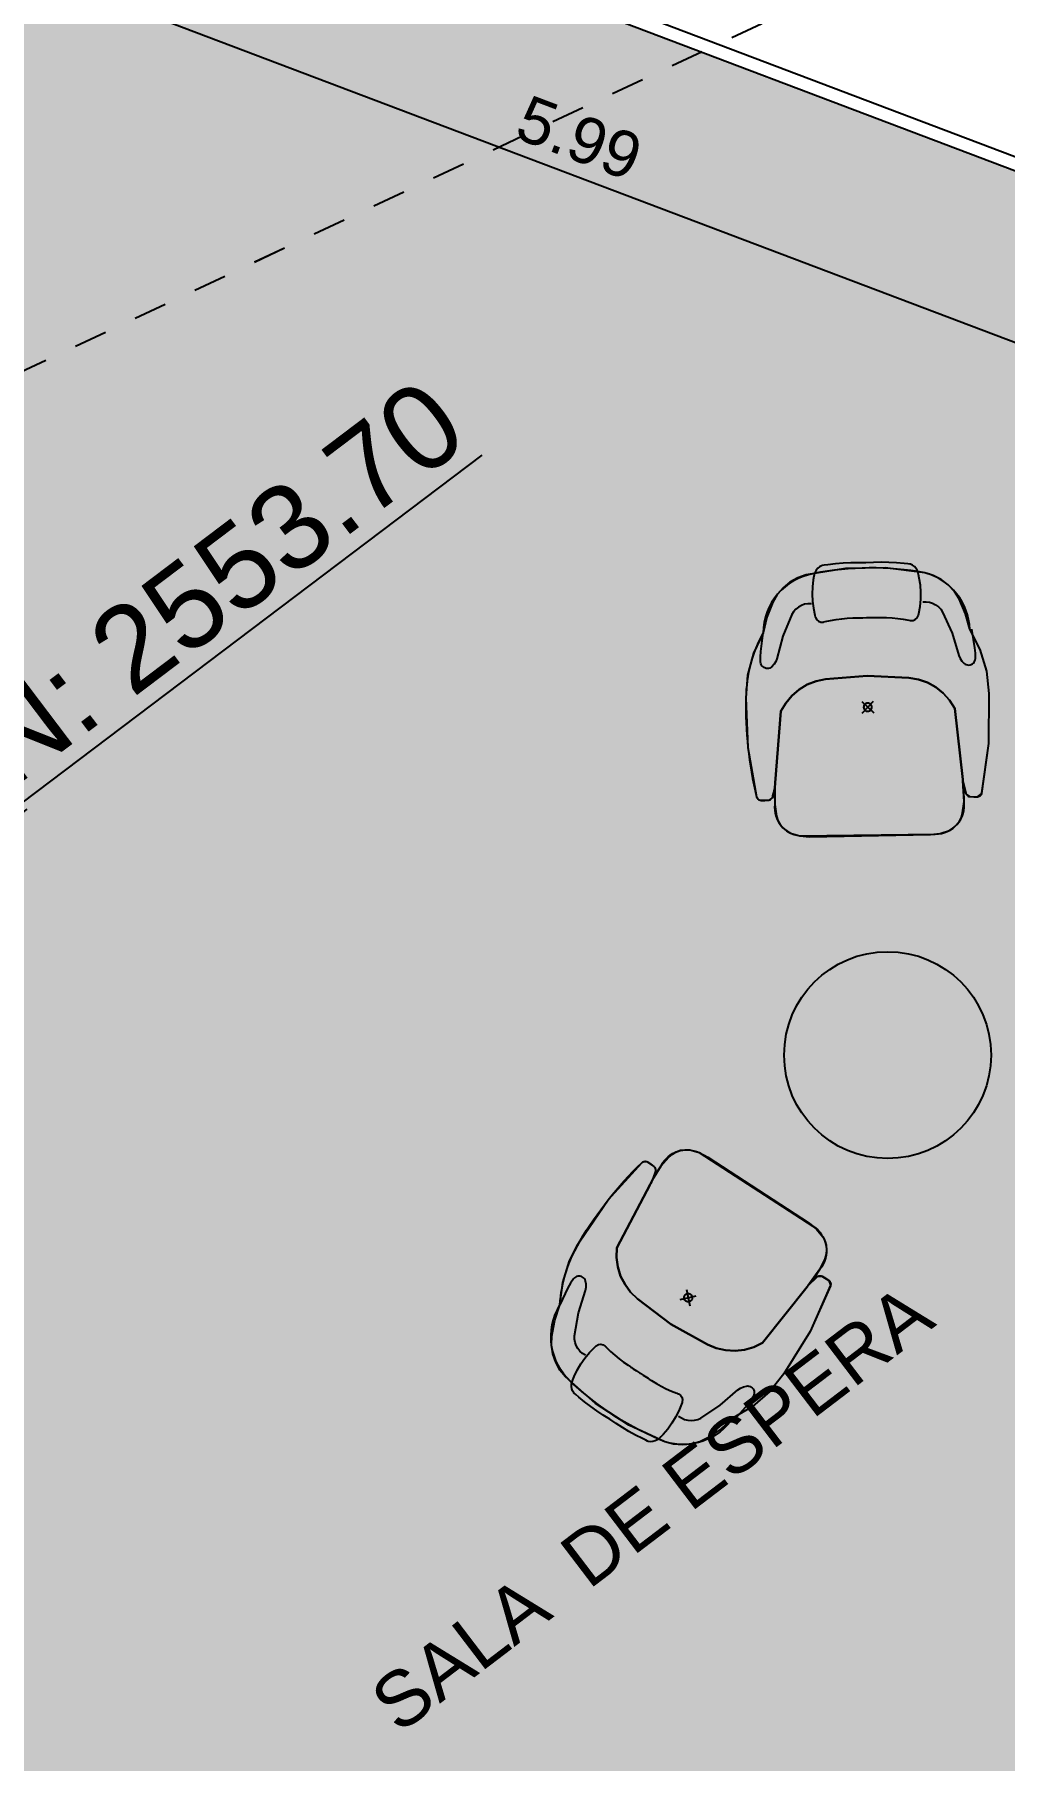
# Model space of a CAD drawing. Header units: millimetres. Extents: x 836200 to 838100, y 1173100 to 1174502.
# Drawn here: x 837873.16 to 837876.1, y 1173317.69 to 1173322.92 of the extents above; entities that cross this region are included whole.
import ezdxf

# ---------------------------------------------------------------- set-up
doc = ezdxf.new("R2010")
doc.units = ezdxf.units.MM
doc.linetypes.add('OLD-ANT-PLANTAS PROPUESTAS$0$KCIG-XR-ESTRUCTURA$0$ACAD_ISO10W100', pattern=[18, 12, -3, 0, -3])
for name, color, linetype in [('.', 255, 'Continuous'), ('DOTACION', 7, 'Continuous'), ('hatch ciruclación', 41, 'Continuous'), ('INT-MUEBLES', 251, 'Continuous'), ('INT-VIDRIO', 1, 'Continuous'), ('INT_COTAS 100', 2, 'Continuous'), ('MUEBLES-01', 251, 'Continuous'), ('OLD-ANT-PLANTAS PROPUESTAS$0$A-EJES', 251, 'OLD-ANT-PLANTAS PROPUESTAS$0$KCIG-XR-ESTRUCTURA$0$ACAD_ISO10W100'), ('OLD-ANT-PLANTAS PROPUESTAS$0$A-ESTRUCTURA', 5, 'Continuous'), ('OLD-ANT-PLANTAS PROPUESTAS$0$A-FONDO_253', 253, 'Continuous'), ('OLD-ANT-PLANTAS PROPUESTAS$0$A-TEXTO', 3, 'Continuous'), ('OLD-ANT-PLANTAS PROPUESTAS$0$A-TEXTO NIVELES', 2, 'Continuous')]:
    doc.layers.add(name, color=color, linetype=linetype)
doc.styles.add('ARIAL', font='arial.ttf')
doc.styles.add('OLD-ANT-PLANTAS PROPUESTAS$0$2-100', font='arial.ttf', dxfattribs={"height": 0.26})
doc.styles.add('OLD-ANT-PLANTAS PROPUESTAS$0$ARIAL EE', font='arial.ttf')
doc.dimstyles.new('Cotas100', dxfattribs={"dimtxt": 0.14, "dimasz": 0.1, "dimexe": 0.01, "dimexo": 0.01, "dimgap": 0.04, "dimtad": 1, "dimzin": 1, "dimdsep": 46, "dimtxsty": 'ARIAL', "dimblk": 'SMALL', "dimcen": 0.3, "dimclrd": 2, "dimclre": 2, "dimclrt": 1, "dimazin": 2, "dimtfac": 1, "dimtofl": 0, "dimtmove": 0, "dimatfit": 3, "dimldrblk": 'OBLIQUE', "dimfxl": 1, "dimtolj": 1, "dimlwd": -1, "dimlwe": -1, "dimarcsym": 0})

# ---------------------------------------------------------------- blocks, each defined once
blk = doc.blocks.new('VFRV')
at = {"layer": '.', "true_color": 0xffffff}
h = blk.add_hatch(color=7, dxfattribs=at)
h.dxf.hatch_style = 1
edge = h.paths.add_edge_path()
edge.add_line((9215.5364, 1057.1434), (9215.5349, 1057.0928))
edge.add_arc((9215.6207, 1057.0825), 0.0864, 173.2115, 262.3543)
edge.add_line((9215.6092, 1056.9969), (9216.0202, 1056.9953))
edge.add_arc((9216.0226, 1057.0825), 0.0873, 268.4216, 366.7589)
edge.add_line((9216.1093, 1057.0928), (9216.1066, 1057.155))
edge.add_line((9216.1066, 1057.155), (9216.1162, 1057.1142))
edge.add_line((9216.1162, 1057.1142), (9216.1256, 1057.1073))
edge.add_line((9216.1256, 1057.1073), (9216.1507, 1057.1063))
edge.add_line((9216.1507, 1057.1063), (9216.1631, 1057.1153))
edge.add_line((9216.1631, 1057.1153), (9216.1876, 1057.2672))
edge.add_line((9216.1876, 1057.2672), (9216.191, 1057.4185))
edge.add_line((9216.191, 1057.4185), (9216.1848, 1057.4869))
edge.add_line((9216.1848, 1057.4869), (9216.1661, 1057.5529))
edge.add_line((9216.1661, 1057.5529), (9216.1357, 1057.6144))
edge.add_arc((9215.9508, 1057.6105), 0.1849, 1.2002, 73.9363)
edge.add_arc((9215.8247, 1056.9058), 0.9, 78.6401, 100.216)
edge.add_arc((9215.6927, 1057.6094), 0.1843, 98.6371, 178.4375)
edge.add_arc((9215.8705, 1057.4064), 0.4175, 150.1174, 178.3422)
edge.add_arc((9216.5814, 1057.3688), 1.1293, 177.4768, 192.8397)
edge.add_arc((9215.4934, 1057.1197), 0.0132, 188.3223, 259.0574)
edge.add_line((9215.4909, 1057.1067), (9215.5173, 1057.1069))
edge.add_arc((9215.5148, 1057.1221), 0.0153, 279.2683, 339.2498)
edge.add_line((9215.5291, 1057.1166), (9215.5364, 1057.1434))
h = blk.add_hatch(color=7, dxfattribs=at)
h.dxf.hatch_style = 1
h.paths.add_polyline_path([(9215.8346, 1057.3835), (9215.8344, 1057.3859), (9215.8336, 1057.3883), (9215.8325, 1057.3904), (9215.8309, 1057.3923), (9215.829, 1057.3939), (9215.8269, 1057.3951), (9215.8245, 1057.3958), (9215.8221, 1057.396), (9215.8197, 1057.3958), (9215.8173, 1057.3951), (9215.8152, 1057.3939), (9215.8133, 1057.3923), (9215.8117, 1057.3904), (9215.8106, 1057.3883), (9215.8098, 1057.3859), (9215.8096, 1057.3835), (9215.8098, 1057.3811), (9215.8106, 1057.3787), (9215.8117, 1057.3766), (9215.8133, 1057.3747), (9215.8152, 1057.3731), (9215.8173, 1057.372), (9215.8197, 1057.3712), (9215.8221, 1057.371), (9215.8245, 1057.3712), (9215.8269, 1057.372), (9215.829, 1057.3731), (9215.8309, 1057.3747), (9215.8325, 1057.3766), (9215.8336, 1057.3787), (9215.8344, 1057.3811)], flags=16)
h.paths.add_polyline_path([(9215.8242, 1057.6554), (9215.8252, 1057.6554), (9215.8367, 1057.6553), (9215.8481, 1057.6551), (9215.8538, 1057.655), (9215.8567, 1057.6549), (9215.8575, 1057.6549), (9215.8582, 1057.6549), (9215.8667, 1057.6549), (9215.8837, 1057.6544), (9215.9006, 1057.6531), (9215.9175, 1057.6512), (9215.9344, 1057.6486), (9215.9512, 1057.6452), (9215.9554, 1057.6443), (9215.9562, 1057.6441), (9215.9571, 1057.644), (9215.9642, 1057.6441), (9215.9709, 1057.6467), (9215.9764, 1057.6516), (9215.98, 1057.658), (9215.9803, 1057.6589), (9215.9806, 1057.6598), (9215.9819, 1057.6651), (9215.9861, 1057.6866), (9215.9885, 1057.708), (9215.9891, 1057.7295), (9215.988, 1057.7511), (9215.9851, 1057.7726), (9215.9829, 1057.7834), (9215.9827, 1057.7845), (9215.9827, 1057.7847), (9215.9826, 1057.7852), (9215.9824, 1057.7861), (9215.9817, 1057.7896), (9215.9792, 1057.7962), (9215.9755, 1057.8023), (9215.9708, 1057.8076), (9215.9653, 1057.8118), (9215.9591, 1057.8149), (9215.9587, 1057.815), (9215.9583, 1057.8151), (9215.9569, 1057.8153), (9215.9511, 1057.8161), (9215.9396, 1057.8175), (9215.9166, 1057.8198), (9215.8935, 1057.8214), (9215.8704, 1057.8223), (9215.8473, 1057.8224), (9215.8242, 1057.8218), (9215.801, 1057.8224), (9215.7779, 1057.8223), (9215.7548, 1057.8214), (9215.7318, 1057.8198), (9215.7087, 1057.8175), (9215.6972, 1057.8161), (9215.6914, 1057.8153), (9215.69, 1057.8151), (9215.6897, 1057.815), (9215.6893, 1057.8149), (9215.683, 1057.8118), (9215.6775, 1057.8076), (9215.6728, 1057.8023), (9215.6691, 1057.7962), (9215.6667, 1057.7896), (9215.6659, 1057.7861), (9215.6657, 1057.7852), (9215.6657, 1057.7847), (9215.6656, 1057.7845), (9215.6654, 1057.7834), (9215.6633, 1057.7726), (9215.6603, 1057.7511), (9215.6592, 1057.7295), (9215.6598, 1057.708), (9215.6622, 1057.6866), (9215.6664, 1057.6651), (9215.6677, 1057.6598), (9215.668, 1057.6589), (9215.6683, 1057.658), (9215.6719, 1057.6516), (9215.6774, 1057.6467), (9215.6841, 1057.6441), (9215.6912, 1057.644), (9215.6921, 1057.6441), (9215.6929, 1057.6443), (9215.6971, 1057.6452), (9215.714, 1057.6486), (9215.7308, 1057.6512), (9215.7477, 1057.6531), (9215.7647, 1057.6544), (9215.7816, 1057.6549), (9215.7901, 1057.6549), (9215.7909, 1057.6549), (9215.7917, 1057.6549), (9215.7945, 1057.655), (9215.8002, 1057.6551), (9215.8117, 1057.6553), (9215.8231, 1057.6554)])
h.paths.add_polyline_path([(9216.191, 1057.4185), (9216.1848, 1057.4869), (9216.1661, 1057.5529), (9216.1357, 1057.6144), (9216.1232, 1057.6617), (9216.1048, 1057.7071), (9216.0907, 1057.7302), (9216.0728, 1057.7504), (9216.0515, 1057.7672), (9216.0277, 1057.7799), (9216.002, 1057.7882), (9215.8825, 1057.8058), (9215.7617, 1057.8058), (9215.6422, 1057.7882), (9215.6165, 1057.7799), (9215.5927, 1057.7672), (9215.5715, 1057.7504), (9215.5535, 1057.7302), (9215.5394, 1057.7071), (9215.521, 1057.6617), (9215.5085, 1057.6144), (9215.4781, 1057.5529), (9215.4594, 1057.4869), (9215.4532, 1057.4185), (9215.4566, 1057.2672), (9215.4803, 1057.1178), (9215.4811, 1057.1153), (9215.4824, 1057.1129), (9215.4841, 1057.1108), (9215.4861, 1057.1091), (9215.4884, 1057.1077), (9215.4909, 1057.1067), (9215.4935, 1057.1063), (9215.5054, 1057.106), (9215.5173, 1057.1069), (9215.5199, 1057.1076), (9215.5223, 1057.1086), (9215.5245, 1057.1101), (9215.5265, 1057.112), (9215.528, 1057.1142), (9215.5291, 1057.1166), (9215.5298, 1057.1192), (9215.5347, 1057.1369), (9215.5376, 1057.155), (9215.5378, 1057.159), (9215.5583, 1057.3755), (9215.5734, 1057.4002), (9215.5925, 1057.4221), (9215.6148, 1057.4406), (9215.64, 1057.455), (9215.6671, 1057.4652), (9215.6956, 1057.4707), (9215.8221, 1057.479), (9215.9486, 1057.4707), (9215.9771, 1057.4652), (9216.0042, 1057.455), (9216.0294, 1057.4406), (9216.0517, 1057.4221), (9216.0708, 1057.4002), (9216.0859, 1057.3755), (9216.0859, 1057.3755), (9216.1064, 1057.159), (9216.1064, 1057.159), (9216.1066, 1057.155), (9216.1095, 1057.1369), (9216.1144, 1057.1192), (9216.1151, 1057.1166), (9216.1162, 1057.1142), (9216.1178, 1057.112), (9216.1197, 1057.1101), (9216.1219, 1057.1086), (9216.1243, 1057.1076), (9216.1269, 1057.1069), (9216.1388, 1057.106), (9216.1507, 1057.1063), (9216.1533, 1057.1067), (9216.1558, 1057.1077), (9216.1581, 1057.1091), (9216.1601, 1057.1108), (9216.1618, 1057.1129), (9216.1631, 1057.1153), (9216.1639, 1057.1178), (9216.1876, 1057.2672)])
h.paths.add_polyline_path([(9215.6387, 1056.9937), (9216.0055, 1056.9937), (9216.035, 1056.9969), (9216.0633, 1057.0055), (9216.0752, 1057.0125), (9216.0856, 1057.0216), (9216.0941, 1057.0325), (9216.1004, 1057.0448), (9216.1042, 1057.0581), (9216.1093, 1057.0928), (9216.1092, 1057.1278), (9216.1092, 1057.1279), (9216.1064, 1057.159), (9216.1064, 1057.159), (9216.0859, 1057.3755), (9216.0708, 1057.4002), (9216.0517, 1057.4221), (9216.0294, 1057.4406), (9216.0042, 1057.455), (9215.9771, 1057.4652), (9215.9486, 1057.4707), (9215.8221, 1057.479), (9215.6956, 1057.4707), (9215.6671, 1057.4652), (9215.64, 1057.455), (9215.6148, 1057.4406), (9215.5925, 1057.4221), (9215.5734, 1057.4002), (9215.5583, 1057.3755), (9215.5378, 1057.159), (9215.5378, 1057.159), (9215.535, 1057.1279), (9215.535, 1057.1278), (9215.5349, 1057.0928), (9215.54, 1057.0581), (9215.5438, 1057.0448), (9215.5501, 1057.0325), (9215.5586, 1057.0216), (9215.569, 1057.0125), (9215.5809, 1057.0055), (9215.6092, 1056.9969)])
h.paths.add_polyline_path([(9215.8044, 1057.4012), (9215.8398, 1057.3658)], flags=16)
edge = h.paths.add_edge_path(flags=16)
edge.add_line((9215.6564, 1057.7002), (9215.6461, 1057.7003))
edge.add_line((9215.6461, 1057.7003), (9215.636, 1057.6988))
edge.add_line((9215.636, 1057.6988), (9215.6262, 1057.6956))
edge.add_line((9215.6262, 1057.6956), (9215.6172, 1057.6907))
edge.add_line((9215.6172, 1057.6907), (9215.6091, 1057.6844))
edge.add_line((9215.6091, 1057.6844), (9215.6021, 1057.6769))
edge.add_line((9215.6021, 1057.6769), (9215.5966, 1057.6683))
edge.add_line((9215.5966, 1057.6683), (9215.5686, 1057.6033))
edge.add_line((9215.5686, 1057.6033), (9215.5492, 1057.5352))
edge.add_line((9215.5492, 1057.5352), (9215.5454, 1057.5265))
edge.add_line((9215.5454, 1057.5265), (9215.5402, 1057.5184))
edge.add_line((9215.5402, 1057.5184), (9215.5337, 1057.5113))
edge.add_line((9215.5337, 1057.5113), (9215.5306, 1057.509))
edge.add_line((9215.5306, 1057.509), (9215.5272, 1057.5074))
edge.add_line((9215.5272, 1057.5074), (9215.5235, 1057.5065))
edge.add_line((9215.5235, 1057.5065), (9215.5197, 1057.5062))
edge.add_line((9215.5197, 1057.5062), (9215.5159, 1057.5066))
edge.add_line((9215.5159, 1057.5066), (9215.5122, 1057.5078))
edge.add_line((9215.5122, 1057.5078), (9215.5088, 1057.5095))
edge.add_line((9215.5088, 1057.5095), (9215.5059, 1057.5119))
edge.add_line((9215.5059, 1057.5119), (9215.5034, 1057.5148))
edge.add_line((9215.5034, 1057.5148), (9215.5014, 1057.5181))
edge.add_line((9215.5014, 1057.5181), (9215.5001, 1057.5217))
edge.add_line((9215.5001, 1057.5217), (9215.4995, 1057.5255))
edge.add_line((9215.4995, 1057.5255), (9215.499, 1057.5415))
edge.add_line((9215.499, 1057.5415), (9215.5003, 1057.5575))
edge.add_line((9215.5003, 1057.5575), (9215.5085, 1057.6144))
at = {"layer": 'INT-MUEBLES'}
blk.add_lwpolyline([(9215.5364, 1057.1434), (9215.5349, 1057.0928, 0.409838), (9215.6092, 1056.9969), (9216.0202, 1056.9953, 0.457505), (9216.1093, 1057.0928), (9216.1066, 1057.155), (9216.1162, 1057.1142), (9216.1256, 1057.1073), (9216.1507, 1057.1063), (9216.1631, 1057.1153), (9216.1876, 1057.2672), (9216.191, 1057.4185), (9216.1848, 1057.4869), (9216.1661, 1057.5529), (9216.1357, 1057.6144, 0.328475), (9216.002, 1057.7882, 0.094422), (9215.6651, 1057.7916, 0.362985), (9215.5085, 1057.6144, 0.12378), (9215.4532, 1057.4185, 0.067134), (9215.4803, 1057.1178, 0.318829), (9215.4909, 1057.1067), (9215.5173, 1057.1069, 0.267863), (9215.5291, 1057.1166), (9215.5364, 1057.1434)], format="xyb", dxfattribs=at)
for points in [[(9216.191, 1057.4185), (9216.1848, 1057.4869), (9216.1661, 1057.5529), (9216.1357, 1057.6144), (9216.1357, 1057.6144), (9216.1232, 1057.6617), (9216.1048, 1057.7071), (9216.1048, 1057.7071), (9216.0907, 1057.7302), (9216.0728, 1057.7504), (9216.0515, 1057.7672), (9216.0277, 1057.7799), (9216.002, 1057.7882), (9216.002, 1057.7882), (9215.8825, 1057.8058), (9215.7617, 1057.8058), (9215.6422, 1057.7882), (9215.6422, 1057.7882), (9215.6165, 1057.7799), (9215.5927, 1057.7672), (9215.5715, 1057.7504), (9215.5535, 1057.7302), (9215.5394, 1057.7071), (9215.5394, 1057.7071), (9215.521, 1057.6617), (9215.5085, 1057.6144), (9215.5085, 1057.6144), (9215.4781, 1057.5529), (9215.4594, 1057.4869), (9215.4532, 1057.4185), (9215.4532, 1057.4185), (9215.4566, 1057.2672), (9215.4803, 1057.1178), (9215.4803, 1057.1178), (9215.4811, 1057.1153), (9215.4824, 1057.1129), (9215.4841, 1057.1108), (9215.4861, 1057.1091), (9215.4884, 1057.1077), (9215.4909, 1057.1067), (9215.4935, 1057.1063), (9215.4935, 1057.1063), (9215.5054, 1057.106), (9215.5173, 1057.1069), (9215.5173, 1057.1069), (9215.5199, 1057.1076), (9215.5223, 1057.1086), (9215.5245, 1057.1101), (9215.5265, 1057.112), (9215.528, 1057.1142), (9215.5291, 1057.1166), (9215.5298, 1057.1192), (9215.5298, 1057.1192), (9215.5347, 1057.1369), (9215.5376, 1057.155), (9215.5376, 1057.155), (9215.5376, 1057.155), (9215.5378, 1057.159), (9215.5378, 1057.159), (9215.5378, 1057.159), (9215.5583, 1057.3755), (9215.5583, 1057.3755), (9215.5734, 1057.4002), (9215.5925, 1057.4221), (9215.6148, 1057.4406), (9215.64, 1057.455), (9215.6671, 1057.4652), (9215.6956, 1057.4707), (9215.6956, 1057.4707), (9215.8221, 1057.479), (9215.9486, 1057.4707), (9215.9486, 1057.4707), (9215.9771, 1057.4652), (9216.0042, 1057.455), (9216.0294, 1057.4406), (9216.0517, 1057.4221), (9216.0708, 1057.4002), (9216.0859, 1057.3755), (9216.0859, 1057.3755), (9216.0859, 1057.3755), (9216.1064, 1057.159), (9216.1064, 1057.159), (9216.1064, 1057.159), (9216.1066, 1057.155), (9216.1066, 1057.155), (9216.1095, 1057.1369), (9216.1144, 1057.1192), (9216.1144, 1057.1192), (9216.1151, 1057.1166), (9216.1162, 1057.1142), (9216.1178, 1057.112), (9216.1197, 1057.1101), (9216.1219, 1057.1086), (9216.1243, 1057.1076), (9216.1269, 1057.1069), (9216.1269, 1057.1069), (9216.1388, 1057.106), (9216.1507, 1057.1063), (9216.1507, 1057.1063), (9216.1533, 1057.1067), (9216.1558, 1057.1077), (9216.1581, 1057.1091), (9216.1601, 1057.1108), (9216.1618, 1057.1129), (9216.1631, 1057.1153), (9216.1639, 1057.1178), (9216.1639, 1057.1178), (9216.1876, 1057.2672), (9216.191, 1057.4185)], [(9215.8242, 1057.6554), (9215.8242, 1057.6554), (9215.8242, 1057.6554), (9215.8242, 1057.6554), (9215.8242, 1057.6554), (9215.8252, 1057.6554), (9215.8367, 1057.6553), (9215.8481, 1057.6551), (9215.8538, 1057.655), (9215.8567, 1057.6549), (9215.8575, 1057.6549), (9215.8575, 1057.6549), (9215.8575, 1057.6549), (9215.8575, 1057.6549), (9215.8575, 1057.6549), (9215.8575, 1057.6549), (9215.8575, 1057.6549), (9215.8582, 1057.6549), (9215.8667, 1057.6549), (9215.8837, 1057.6544), (9215.9006, 1057.6531), (9215.9175, 1057.6512), (9215.9344, 1057.6486), (9215.9512, 1057.6452), (9215.9554, 1057.6443), (9215.9562, 1057.6441), (9215.9571, 1057.644), (9215.9642, 1057.6441), (9215.9709, 1057.6467), (9215.9764, 1057.6516), (9215.98, 1057.658), (9215.9803, 1057.6589), (9215.9806, 1057.6598), (9215.9819, 1057.6651), (9215.9861, 1057.6866), (9215.9885, 1057.708), (9215.9891, 1057.7295), (9215.988, 1057.7511), (9215.9851, 1057.7726), (9215.9829, 1057.7834), (9215.9827, 1057.7845), (9215.9827, 1057.7847), (9215.9826, 1057.7852), (9215.9824, 1057.7861), (9215.9817, 1057.7896), (9215.9792, 1057.7962), (9215.9755, 1057.8023), (9215.9708, 1057.8076), (9215.9653, 1057.8118), (9215.9591, 1057.8149), (9215.9587, 1057.815), (9215.9583, 1057.8151), (9215.9569, 1057.8153), (9215.9511, 1057.8161), (9215.9396, 1057.8175), (9215.9166, 1057.8198), (9215.8935, 1057.8214), (9215.8704, 1057.8223), (9215.8473, 1057.8224), (9215.8242, 1057.8218), (9215.801, 1057.8224), (9215.7779, 1057.8223), (9215.7548, 1057.8214), (9215.7318, 1057.8198), (9215.7087, 1057.8175), (9215.6972, 1057.8161), (9215.6914, 1057.8153), (9215.69, 1057.8151), (9215.6897, 1057.815), (9215.6893, 1057.8149), (9215.683, 1057.8118), (9215.6775, 1057.8076), (9215.6728, 1057.8023), (9215.6691, 1057.7962), (9215.6667, 1057.7896), (9215.6659, 1057.7861), (9215.6657, 1057.7852), (9215.6657, 1057.7847), (9215.6656, 1057.7845), (9215.6654, 1057.7834), (9215.6633, 1057.7726), (9215.6603, 1057.7511), (9215.6592, 1057.7295), (9215.6598, 1057.708), (9215.6622, 1057.6866), (9215.6664, 1057.6651), (9215.6677, 1057.6598), (9215.668, 1057.6589), (9215.6683, 1057.658), (9215.6719, 1057.6516), (9215.6774, 1057.6467), (9215.6841, 1057.6441), (9215.6912, 1057.644), (9215.6921, 1057.6441), (9215.6929, 1057.6443), (9215.6971, 1057.6452), (9215.714, 1057.6486), (9215.7308, 1057.6512), (9215.7477, 1057.6531), (9215.7647, 1057.6544), (9215.7816, 1057.6549), (9215.7901, 1057.6549), (9215.7909, 1057.6549), (9215.7909, 1057.6549), (9215.7909, 1057.6549), (9215.7909, 1057.6549), (9215.7909, 1057.6549), (9215.7909, 1057.6549), (9215.7909, 1057.6549), (9215.7917, 1057.6549), (9215.7945, 1057.655), (9215.8002, 1057.6551), (9215.8117, 1057.6553), (9215.8231, 1057.6554), (9215.8242, 1057.6554), (9215.8242, 1057.6554), (9215.8242, 1057.6554), (9215.8242, 1057.6554), (9215.8242, 1057.6554)], [(9215.6564, 1057.7002), (9215.6461, 1057.7003), (9215.636, 1057.6988), (9215.6262, 1057.6956), (9215.6172, 1057.6907), (9215.6091, 1057.6844), (9215.6021, 1057.6769), (9215.5966, 1057.6683), (9215.5966, 1057.6683), (9215.5686, 1057.6033), (9215.5492, 1057.5352), (9215.5492, 1057.5352), (9215.5454, 1057.5265), (9215.5402, 1057.5184), (9215.5337, 1057.5113), (9215.5337, 1057.5113), (9215.5306, 1057.509), (9215.5272, 1057.5074), (9215.5235, 1057.5065), (9215.5197, 1057.5062), (9215.5159, 1057.5066), (9215.5122, 1057.5078), (9215.5122, 1057.5078), (9215.5088, 1057.5095), (9215.5059, 1057.5119), (9215.5034, 1057.5148), (9215.5014, 1057.5181), (9215.5001, 1057.5217), (9215.4995, 1057.5255), (9215.4995, 1057.5255), (9215.499, 1057.5415), (9215.5003, 1057.5575), (9215.5085, 1057.6144)], [(9215.9941, 1057.7002), (9216.0043, 1057.7003), (9216.0145, 1057.6988), (9216.0242, 1057.6956), (9216.0332, 1057.6907), (9216.0414, 1057.6844), (9216.0483, 1057.6769), (9216.0539, 1057.6683), (9216.0539, 1057.6683), (9216.0818, 1057.6033), (9216.1012, 1057.5352), (9216.1012, 1057.5352), (9216.1051, 1057.5265), (9216.1103, 1057.5184), (9216.1167, 1057.5113), (9216.1167, 1057.5113), (9216.1198, 1057.509), (9216.1232, 1057.5074), (9216.1269, 1057.5065), (9216.1307, 1057.5062), (9216.1345, 1057.5066), (9216.1382, 1057.5078), (9216.1382, 1057.5078), (9216.1416, 1057.5095), (9216.1446, 1057.5119), (9216.1471, 1057.5148), (9216.149, 1057.5181), (9216.1503, 1057.5217), (9216.1509, 1057.5255), (9216.1509, 1057.5255), (9216.1515, 1057.5415), (9216.1501, 1057.5575), (9216.1419, 1057.6144)], [(9215.6387, 1056.9937), (9215.6387, 1056.9937), (9215.6387, 1056.9937), (9216.0055, 1056.9937), (9216.0055, 1056.9937), (9216.0055, 1056.9937), (9216.035, 1056.9969), (9216.0633, 1057.0055), (9216.0633, 1057.0055), (9216.0752, 1057.0125), (9216.0856, 1057.0216), (9216.0941, 1057.0325), (9216.1004, 1057.0448), (9216.1042, 1057.0581), (9216.1042, 1057.0581), (9216.1093, 1057.0928), (9216.1092, 1057.1278), (9216.1092, 1057.1279), (9216.1092, 1057.1279), (9216.1064, 1057.159), (9216.1064, 1057.159), (9216.1064, 1057.159), (9216.0859, 1057.3755), (9216.0859, 1057.3755), (9216.0708, 1057.4002), (9216.0517, 1057.4221), (9216.0294, 1057.4406), (9216.0042, 1057.455), (9215.9771, 1057.4652), (9215.9486, 1057.4707), (9215.9486, 1057.4707), (9215.8221, 1057.479), (9215.6956, 1057.4707), (9215.6956, 1057.4707), (9215.6671, 1057.4652), (9215.64, 1057.455), (9215.6148, 1057.4406), (9215.5925, 1057.4221), (9215.5734, 1057.4002), (9215.5583, 1057.3755), (9215.5583, 1057.3755), (9215.5378, 1057.159), (9215.5378, 1057.159), (9215.5378, 1057.159), (9215.535, 1057.1279), (9215.535, 1057.1278), (9215.535, 1057.1278), (9215.5349, 1057.0928), (9215.54, 1057.0581), (9215.54, 1057.0581), (9215.5438, 1057.0448), (9215.5501, 1057.0325), (9215.5586, 1057.0216), (9215.569, 1057.0125), (9215.5809, 1057.0055), (9215.5809, 1057.0055), (9215.6092, 1056.9969), (9215.6387, 1056.9937)], [(9215.8044, 1057.3658), (9215.8398, 1057.4012)], [(9215.8044, 1057.4012), (9215.8398, 1057.3658)], [(9215.8044, 1057.3658), (9215.8398, 1057.4012)], [(9215.8044, 1057.4012), (9215.8398, 1057.3658)], [(9215.8346, 1057.3835), (9215.8344, 1057.3859), (9215.8336, 1057.3883), (9215.8325, 1057.3904), (9215.8309, 1057.3923), (9215.829, 1057.3939), (9215.8269, 1057.3951), (9215.8245, 1057.3958), (9215.8221, 1057.396), (9215.8197, 1057.3958), (9215.8173, 1057.3951), (9215.8152, 1057.3939), (9215.8133, 1057.3923), (9215.8117, 1057.3904), (9215.8106, 1057.3883), (9215.8098, 1057.3859), (9215.8096, 1057.3835), (9215.8098, 1057.3811), (9215.8106, 1057.3787), (9215.8117, 1057.3766), (9215.8133, 1057.3747), (9215.8152, 1057.3731), (9215.8173, 1057.372), (9215.8197, 1057.3712), (9215.8221, 1057.371), (9215.8245, 1057.3712), (9215.8269, 1057.372), (9215.829, 1057.3731), (9215.8309, 1057.3747), (9215.8325, 1057.3766), (9215.8336, 1057.3787), (9215.8344, 1057.3811), (9215.8346, 1057.3835)], [(9215.8346, 1057.3835), (9215.8344, 1057.3859), (9215.8336, 1057.3883), (9215.8325, 1057.3904), (9215.8309, 1057.3923), (9215.829, 1057.3939), (9215.8269, 1057.3951), (9215.8245, 1057.3958), (9215.8221, 1057.396), (9215.8197, 1057.3958), (9215.8173, 1057.3951), (9215.8152, 1057.3939), (9215.8133, 1057.3923), (9215.8117, 1057.3904), (9215.8106, 1057.3883), (9215.8098, 1057.3859), (9215.8096, 1057.3835), (9215.8098, 1057.3811), (9215.8106, 1057.3787), (9215.8117, 1057.3766), (9215.8133, 1057.3747), (9215.8152, 1057.3731), (9215.8173, 1057.372), (9215.8197, 1057.3712), (9215.8221, 1057.371), (9215.8245, 1057.3712), (9215.8269, 1057.372), (9215.829, 1057.3731), (9215.8309, 1057.3747), (9215.8325, 1057.3766), (9215.8336, 1057.3787), (9215.8344, 1057.3811), (9215.8346, 1057.3835)]]:
    blk.add_lwpolyline(points, dxfattribs=at)
blk = doc.blocks.new('DOTACION PISO3')
at = {"layer": '.'}
h = blk.add_hatch(color=256, dxfattribs=at)
h.dxf.hatch_style = 1
edge = h.paths.add_edge_path()
edge.add_arc((2627.1128, 1587.0364), 0.3138, 0, 360)
at = {"layer": 'MUEBLES-01'}
blk.add_circle((2627.1128, 1587.0364), 0.3138, dxfattribs=at)
at = {"layer": 'INT-MUEBLES', "rotation": 323.8774823789311}
blk.add_blockref('VFRV', (-5439.7972, 6166.6592), dxfattribs=at)
at = {"layer": 'INT-MUEBLES', "xscale": -1, "rotation": 109.77190130708}
blk.add_blockref('VFRV', (503.738, 10617.022), dxfattribs=at)
blk = doc.blocks.new('piso 3')
at = {"layer": 'INT-VIDRIO', "color": 1}
for points in [[(664.2121, 233.0538), (670.0841, 236.744), (672.2393, 237.4298), (673.6208, 236.2214), (673.5683, 234.2013), (670.4533, 229.7855), (670.5734, 229.2743)], [(664.2201, 233.0116), (670.1011, 236.7074), (672.2299, 237.3849), (673.5803, 236.2036), (673.5286, 234.2144), (670.4102, 229.7938), (670.5352, 229.2621)]]:
    blk.add_lwpolyline(points, dxfattribs=at)
at = {"layer": 'DOTACION', "color": 7, "true_color": 0xffffff, "rotation": 90.00006802421287}
blk.add_blockref('DOTACION PISO3', (2256.7862, -2393.7516), dxfattribs=at)
blk = doc.blocks.new('OLD-ANT-PLANTAS PROPUESTAS$0$NIVEL PLANTA')
h = blk.add_hatch(color=256)
h.paths.add_polyline_path([(-2, 0), (0, 0), (0, 2, 0.414214)])
h.paths.add_polyline_path([(2, 0), (0, 0), (0, -2, 0.414214)])
for p, q in [((0, 3), (0, -3)), ((-3, 0), (3, 0))]:
    blk.add_line(p, q)
blk.add_circle((0, 0), 2)
at = {"layer": 'OLD-ANT-PLANTAS PROPUESTAS$0$A-TEXTO NIVELES', "style": 'OLD-ANT-PLANTAS PROPUESTAS$0$ARIAL EE'}
blk.add_attdef('NIVEL', (3, 0.589), '', height=2, dxfattribs=at)
blk = doc.blocks.new('_Small')
at = {"color": 0, "linetype": 'ByBlock', "lineweight": -2}
blk.add_circle((0, 0), 0.25, dxfattribs=at)
blk = doc.blocks.new('*D787')
at = {"layer": 'Defpoints', "color": 0, "transparency": 16777216}
for p in [(836287.1471, 1173536.4866, -0.0088), (836292.7521, 1173534.3635), (836292.5807, 1173533.9109)]:
    blk.add_point(p, dxfattribs=at)
at = {"layer": 'INT_COTAS 100', "color": 2, "transparency": 16777216}
for p, q in [((836287.1435, 1173536.4773), (836286.9721, 1173536.0246)), ((836286.9756, 1173536.0339), (836292.5807, 1173533.9109)), ((836292.7486, 1173534.3542), (836292.5771, 1173533.9015))]:
    blk.add_line(p, q, dxfattribs=at)
at = {"layer": 'INT_COTAS 100', "color": 2, "transparency": 16777216, "xscale": 0.1, "yscale": 0.1, "zscale": 0.1}
for p, rotation in [((836286.9756, 1173536.0339), 159.2543314936363), ((836292.5807, 1173533.9109), 339.2543314936363)]:
    blk.add_blockref('_Small', p, dxfattribs=dict(at, rotation=rotation))
at = {"layer": 'INT_COTAS 100', "color": 1, "transparency": 16777216, "insert": (836289.8176, 1173535.0767), "char_height": 0.14, "attachment_point": 5, "rotation": 339.2543, "style": 'ARIAL'}
blk.add_mtext('\\A1;5.99', dxfattribs=at)
blk = doc.blocks.new('_Oblique')
at = {"color": 0, "linetype": 'ByBlock', "lineweight": -2}
blk.add_line((-0.5, -0.5), (0.5, 0.5), dxfattribs=at)
blk = doc.blocks.new('OLD-ANT-PLANTAS PROPUESTAS$0$EST CUB')
at = {"layer": 'OLD-ANT-PLANTAS PROPUESTAS$0$A-EJES', "ltscale": 0.001}
blk.add_lwpolyline([(2059.2315, -1938.8523), (2046.9125, -1936.2579)], dxfattribs=at)
blk = doc.blocks.new('cotas nivel 3')
at = {"layer": 'INT_COTAS 100'}
dim = blk.add_aligned_dim(p1=(836287.1471, 1173536.4866, -0.0088), p2=(836292.7521, 1173534.3635), distance=-0.4841, dimstyle='Cotas100', override={"dimtmove": 1}, dxfattribs=at)
dim.commit()
dim.dimension.update_dxf_attribs({"geometry": '*D787', "text_midpoint": (836289.8176, 1173535.0767)})

msp = doc.modelspace()

# ---------------------------------------------------------------- hatches: boundary and pattern name
at = {"layer": 'hatch ciruclación', "true_color": 0xfeeab9}
h = msp.add_hatch(color=254, dxfattribs=at)
h.dxf.hatch_style = 1
edge = h.paths.add_edge_path(flags=16)
edge.add_line((837854.277, 1173302.871), (837853.3206, 1173302.1482))
edge.add_line((837853.3206, 1173302.1482), (837850.9881, 1173300.4692))
edge.add_line((837850.9881, 1173300.4692), (837848.487, 1173299.2287))
edge.add_arc((837848.3961, 1173299.4218), 0.2134, 219.2552, 295.2175, ccw=False)
edge.add_line((837848.2309, 1173299.2868), (837847.6829, 1173299.8238))
edge.add_arc((837847.9031, 1173300.0526), 0.3176, 173.9833, 226.0874, ccw=False)
edge.add_line((837847.5873, 1173300.0859), (837847.7488, 1173303.7933))
edge.add_arc((837848.9079, 1173303.9538), 1.1702, 145.612, 187.8824, ccw=False)
edge.add_line((837847.9423, 1173304.6147), (837848.424, 1173305.2395))
edge.add_line((837848.424, 1173305.2395), (837854.8862, 1173313.073))
edge.add_line((837854.8862, 1173313.073), (837855.5032, 1173313.8093))
edge.add_arc((837856.6927, 1173312.5751), 1.7141, 67.1888, 133.9425, ccw=False)
edge.add_line((837857.3572, 1173314.1551), (837860.0009, 1173312.6118))
edge.add_arc((837859.3189, 1173311.1544), 1.609, -46.3484, 64.9229, ccw=False)
edge.add_line((837860.4296, 1173309.9902), (837859.492, 1173309.2016))
edge.add_line((837859.492, 1173309.2016), (837857.7061, 1173307.7248))
edge.add_arc((837862.7437, 1173301.6838), 7.8657, 129.82465, 156.00498)
edge.add_arc((837845.8532, 1173309.7937), 10.8765, 328.81144, 333.15711, ccw=False)
edge.add_line((837855.1577, 1173304.1613), (837854.8719, 1173303.6973))
edge.add_arc((837852.364, 1173304.7956), 2.7379, 317.2987, 336.3485, ccw=False)
edge.add_arc((837854.1855, 1173303.111), 0.2568, 290.8555, 317.9095, ccw=False)
edge = h.paths.add_edge_path(flags=16)
edge.add_line((837866.7552, 1173316.4834), (837856.7276, 1173317.7641))
edge.add_arc((837856.8341, 1173318.5468), 0.79, 185.1949, 262.2541, ccw=False)
edge.add_line((837856.0473, 1173318.4753), (837856.6134, 1173322.8485))
edge.add_arc((837857.3882, 1173322.6584), 0.7978, 83.8069, 166.2143, ccw=False)
edge.add_line((837857.4743, 1173323.4515), (837862.4587, 1173322.8164))
edge.add_line((837862.4587, 1173322.8164), (837867.6428, 1173322.1227))
edge.add_line((837867.6428, 1173322.1227), (837870.584, 1173321.7456))
edge.add_arc((837870.478, 1173320.9627), 0.79, -9.9706, 82.289, ccw=False)
edge.add_line((837871.2561, 1173320.8259), (837870.7087, 1173316.7254))
edge.add_arc((837869.9219, 1173316.7976), 0.79, 262.502, 354.7616, ccw=False)
edge.add_line((837869.8189, 1173316.0143), (837866.7552, 1173316.4834))
edge = h.paths.add_edge_path()
edge.add_arc((837874.272, 1173292.551), 20.3993, 105.81525, 158.58952)
edge.add_line((837855.2805, 1173299.9977), (837846.551, 1173297.0905))
edge.add_line((837846.551, 1173297.0905), (837845.7825, 1173294.9778))
edge.add_line((837845.7825, 1173294.9778), (837843.6717, 1173293.4479))
edge.add_line((837843.6717, 1173293.4479), (837841.3251, 1173294.1672))
edge.add_line((837841.3251, 1173294.1672), (837841.2731, 1173296.621))
edge.add_line((837841.2731, 1173296.621), (837843.3206, 1173298.2346))
edge.add_line((837843.3206, 1173298.2346), (837845.5558, 1173298.3977))
edge.add_line((837845.5558, 1173298.3977), (837846.4633, 1173306.7444))
edge.add_arc((837834.5091, 1173322.2431), 19.5732, 307.64319, 325.05775)
edge.add_arc((837841.1803, 1173316.7628), 10.9864, 328.5614, 348.61401)
edge.add_line((837851.9505, 1173314.5939), (837852.0522, 1173318.6798))
edge.add_arc((837837.0653, 1173316.3914), 15.1606, 8.68155, 13.48996)
edge.add_arc((837865.607, 1173321.9272), 13.9435, 142.77351, 188.24332, ccw=False)
edge.add_arc((837865.607, 1173321.9272), 13.9435, 120.85966, 142.77351, ccw=False)
edge.add_arc((837865.607, 1173321.9272), 13.9435, 87.61257, 120.85966, ccw=False)
edge.add_arc((837865.9933, 1173333.3068), 2.5592, 34.5539, 85.6404, ccw=False)
edge.add_line((837868.1011, 1173334.7583), (837868.5295, 1173334.0263))
edge.add_arc((837882.6355, 1173341.4225), 15.9274, 207.66927, 225.45724)
edge.add_line((837871.4634, 1173330.0705), (837872.1412, 1173324.0162))
edge.add_line((837872.1412, 1173324.0162), (837878.6511, 1173321.5498))
edge.add_line((837878.6511, 1173321.5498), (837880.4599, 1173320.2637))
edge.add_line((837880.4599, 1173320.2637), (837880.3319, 1173318.4741))
edge.add_line((837880.3319, 1173318.4741), (837878.7139, 1173317.3159))
edge.add_line((837878.7139, 1173317.3159), (837873.307, 1173317.1378))
edge.add_line((837873.307, 1173317.1378), (837869.2985, 1173312.3076))
edge.add_arc((837861.7772, 1173344.9427), 33.4906, 281.95132, 282.97813, ccw=False)
at = {"layer": 'OLD-ANT-PLANTAS PROPUESTAS$0$A-FONDO_253'}
h = msp.add_hatch(color=256, dxfattribs=at)
h.dxf.hatch_style = 1
edge = h.paths.add_edge_path(flags=16)
edge.add_arc((837874.2897, 1173292.5351), 20.4194, 105.86267, 165.77179, ccw=False)
edge.add_arc((837872.6985, 1173296.5665), 16.1123, 73.81493, 104.33815, ccw=False)
edge.add_arc((837878.8314, 1173318.9683), 7.1199, 256.66849, 445.63976)
edge.add_arc((837881.8446, 1173340.7756), 14.9143, 208.63667, 260.45975, ccw=False)
edge.add_line((837868.7547, 1173333.6279), (837868.0888, 1173334.765))
edge.add_arc((837865.9815, 1173333.3128), 2.5592, 34.5694, 85.6559)
edge.add_arc((837865.5923, 1173321.9311), 13.9458, 87.60424, 188.24951)
edge.add_arc((837840.8036, 1173317.2307), 11.3141, 9.237, 13.80337, ccw=False)
edge.add_arc((837840.9158, 1173316.8891), 11.2637, -31.29137, 11.04387, ccw=False)
edge.add_arc((837835.0397, 1173321.7263), 18.8285, 289.60043, 325.41575, ccw=False)
edge.add_arc((837843.8233, 1173295.5862), 8.7574, 106.36478, 188.92622)
edge.add_arc((837841.5155, 1173295.3428), 6.4409, 189.97285, 207.57469)
edge.add_arc((837842.3472, 1173295.9977), 7.4838, 209.07161, 264.02813)
edge.add_arc((837843.056, 1173309.2746), 20.7734, 265.89403, 274.82198)
edge.add_arc((837842.7827, 1173301.1029), 12.6899, 279.15706, 322.6766)
edge.add_arc((837846.8103, 1173297.9117), 7.5528, 323.40253, 343.54709)
edge.add_arc((837839.5939, 1173300.0751), 15.0865, 343.42967, 348.40746)
edge.add_arc((837874.4688, 1173292.4307), 20.6188, 165.61295, 167.07257, ccw=False)
edge = h.paths.add_edge_path()
edge.add_arc((837874.2897, 1173292.5351), 20.2777, 105.868, 165.77235, ccw=False)
edge.add_arc((837872.6985, 1173296.5665), 15.9706, 73.80236, 104.33139, ccw=False)
edge.add_arc((837878.8314, 1173318.9683), 7.2616, 256.64044, 445.58881)
edge.add_arc((837881.8446, 1173340.7756), 14.7726, 208.55885, 260.43507, ccw=False)
edge.add_line((837868.8695, 1173333.7134), (837868.17, 1173334.8932))
edge.add_arc((837866.0249, 1173333.4134), 2.606, 34.6001, 86.5478)
edge.add_arc((837865.5983, 1173321.9333), 14.0935, 87.62704, 188.29167)
edge.add_arc((837840.8036, 1173317.2307), 11.1724, 9.22554, 13.82715, ccw=False)
edge.add_arc((837840.9158, 1173316.8891), 11.1219, -31.27041, 11.05538, ccw=False)
edge.add_arc((837835.0397, 1173321.7263), 18.6868, 289.61263, 325.40325, ccw=False)
edge.add_arc((837843.8233, 1173295.5862), 8.8991, 106.3907, 188.93455)
edge.add_arc((837841.5155, 1173295.3428), 6.5826, 189.96157, 207.59082)
edge.add_arc((837842.3472, 1173295.9977), 7.6255, 209.05772, 264.04552)
edge.add_arc((837843.056, 1173309.2746), 20.9151, 265.88773, 274.83666)
edge.add_arc((837842.7827, 1173301.1029), 12.8316, 279.13309, 322.6806)
edge.add_arc((837846.8103, 1173297.9117), 7.6945, 323.39583, 343.54601)
edge.add_arc((837839.5939, 1173300.0751), 15.2282, 343.43022, 348.40122)
edge.add_arc((837874.4688, 1173292.4307), 20.4771, 165.6124, 167.06797, ccw=False)
h = msp.add_hatch(color=256, dxfattribs=at)
h.dxf.hatch_style = 1
edge = h.paths.add_edge_path(flags=16)
edge.add_arc((837874.2897, 1173292.5351), 20.4194, 105.86267, 165.77179, ccw=False)
edge.add_arc((837872.6985, 1173296.5665), 16.1123, 73.81493, 104.33815, ccw=False)
edge.add_arc((837878.8314, 1173318.9683), 7.1199, 256.66849, 445.63976)
edge.add_arc((837881.8446, 1173340.7756), 14.9143, 208.63667, 260.45975, ccw=False)
edge.add_line((837868.7547, 1173333.6279), (837868.0888, 1173334.765))
edge.add_arc((837865.9815, 1173333.3128), 2.5592, 34.5694, 85.6559)
edge.add_arc((837865.5923, 1173321.9311), 13.9458, 87.60424, 188.24951)
edge.add_arc((837840.8036, 1173317.2307), 11.3141, 9.237, 13.80337, ccw=False)
edge.add_arc((837840.9158, 1173316.8891), 11.2637, -31.29137, 11.04387, ccw=False)
edge.add_arc((837835.0397, 1173321.7263), 18.8285, 289.60043, 325.41575, ccw=False)
edge.add_arc((837843.8233, 1173295.5862), 8.7574, 106.36478, 188.92622)
edge.add_arc((837841.5155, 1173295.3428), 6.4409, 189.97285, 207.57469)
edge.add_arc((837842.3472, 1173295.9977), 7.4838, 209.07161, 264.02813)
edge.add_arc((837843.056, 1173309.2746), 20.7734, 265.89403, 274.82198)
edge.add_arc((837842.7827, 1173301.1029), 12.6899, 279.15706, 322.6766)
edge.add_arc((837846.8103, 1173297.9117), 7.5528, 323.40253, 343.54709)
edge.add_arc((837839.5939, 1173300.0751), 15.0865, 343.42967, 348.40746)
edge.add_arc((837874.4688, 1173292.4307), 20.6188, 165.61295, 167.07257, ccw=False)
edge = h.paths.add_edge_path()
edge.add_arc((837874.2897, 1173292.5351), 20.2777, 105.868, 165.77235, ccw=False)
edge.add_arc((837872.6985, 1173296.5665), 15.9706, 73.80236, 104.33139, ccw=False)
edge.add_arc((837878.8314, 1173318.9683), 7.2616, 256.64044, 445.58881)
edge.add_arc((837881.8446, 1173340.7756), 14.7726, 208.55885, 260.43507, ccw=False)
edge.add_line((837868.8695, 1173333.7134), (837868.17, 1173334.8932))
edge.add_arc((837866.0249, 1173333.4134), 2.606, 34.6001, 86.5478)
edge.add_arc((837865.5983, 1173321.9333), 14.0935, 87.62704, 188.29167)
edge.add_arc((837840.8036, 1173317.2307), 11.1724, 9.22554, 13.82715, ccw=False)
edge.add_arc((837840.9158, 1173316.8891), 11.1219, -31.27041, 11.05538, ccw=False)
edge.add_arc((837835.0397, 1173321.7263), 18.6868, 289.61263, 325.40325, ccw=False)
edge.add_arc((837843.8233, 1173295.5862), 8.8991, 106.3907, 188.93455)
edge.add_arc((837841.5155, 1173295.3428), 6.5826, 189.96157, 207.59082)
edge.add_arc((837842.3472, 1173295.9977), 7.6255, 209.05772, 264.04552)
edge.add_arc((837843.056, 1173309.2746), 20.9151, 265.88773, 274.83666)
edge.add_arc((837842.7827, 1173301.1029), 12.8316, 279.13309, 322.6806)
edge.add_arc((837846.8103, 1173297.9117), 7.6945, 323.39583, 343.54601)
edge.add_arc((837839.5939, 1173300.0751), 15.2282, 343.43022, 348.40122)
edge.add_arc((837874.4688, 1173292.4307), 20.4771, 165.6124, 167.06797, ccw=False)

# ---------------------------------------------------------------- block references
msp.add_blockref('cotas nivel 3', (1584.9903, -212.4684))
at = {"layer": 'INT-MUEBLES', "rotation": 307.1016389886325}
msp.add_blockref('piso 3', (837285.6115, 1173713.224), dxfattribs=at)
at = {"layer": 'OLD-ANT-PLANTAS PROPUESTAS$0$A-ESTRUCTURA'}
for rotation in [37.10163898863257, 37.10163996291622]:
    msp.add_blockref('OLD-ANT-PLANTAS PROPUESTAS$0$EST CUB', (835066.6682, 1173628.6606), dxfattribs=dict(at, rotation=rotation))
at = {"layer": 'OLD-ANT-PLANTAS PROPUESTAS$0$A-TEXTO NIVELES', "color": 33, "xscale": 0.1280000000000001, "yscale": 0.1280000000000001, "zscale": 0.1280000000000001, "rotation": 37.10163898863257}
msp.add_blockref('OLD-ANT-PLANTAS PROPUESTAS$0$NIVEL PLANTA', (837872.8265, 1173320.34), dxfattribs=at).add_auto_attribs({'NIVEL': '%%UN: 2553.70'})

# ---------------------------------------------------------------- texts
at = {"layer": 'OLD-ANT-PLANTAS PROPUESTAS$0$A-TEXTO', "ltscale": 0.1, "insert": (837874.1597, 1173317.8958), "char_height": 0.1664, "width": 2.69417, "attachment_point": 1, "rotation": 37.3069, "style": 'OLD-ANT-PLANTAS PROPUESTAS$0$2-100'}
msp.add_mtext('SALA  DE ESPERA', dxfattribs=at)

doc.saveas('drawing.dxf')
